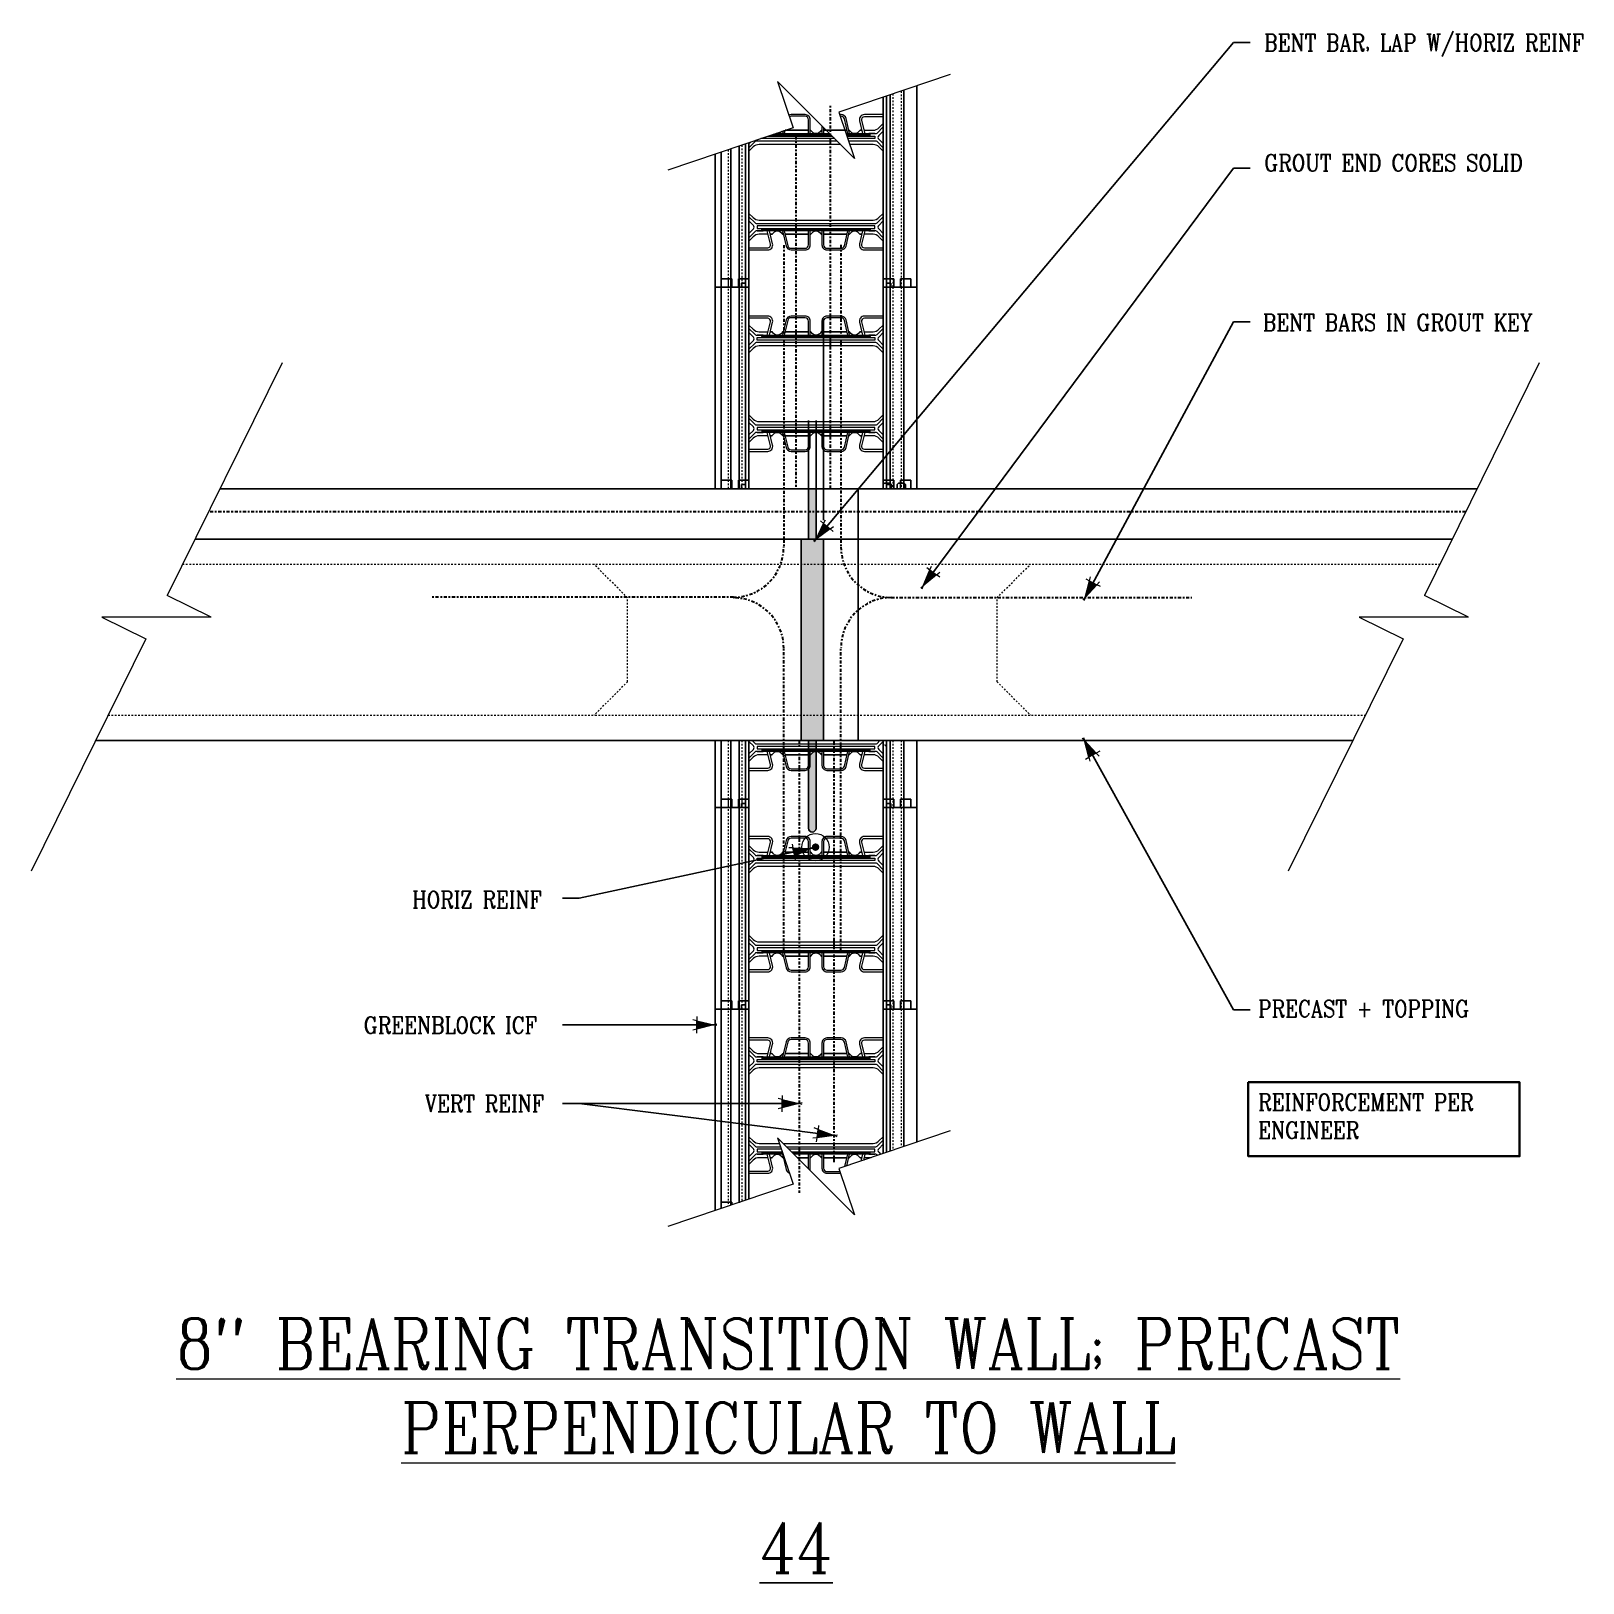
# Model space of a CAD drawing. Header units: inches. Extents: x -316.7 to -224.2, y 476.5 to 568.9.
import ezdxf

# ---------------------------------------------------------------- set-up
doc = ezdxf.new("R2010")
doc.units = ezdxf.units.IN
doc.header["$MEASUREMENT"] = 0
for name, pattern in [('CENTER', [2, 1.25, -0.25, 0.25, -0.25]), ('DASHED', [0.75, 0.5, -0.25]), ('DASHED2', [0.375, 0.25, -0.125]), ('HIDDEN', [0.375, 0.25, -0.125])]:
    doc.linetypes.add(name, pattern=pattern)
doc.layers.get('Defpoints').update_dxf_attribs({"color": 252})
for name, color, linetype, lineweight in [('A2 Hatch', 8, 'Continuous', 9), ('A4 medium', 7, 'Continuous', 35), ('DETAILS', 7, 'Continuous', 13), ('DIM', 3, 'Continuous', 13), ('REBAR', 2, 'CENTER', 30)]:
    doc.layers.add(name, color=color, linetype=linetype, lineweight=lineweight)
doc.styles.add('ARCTEXT', font='arctext.shx', dxfattribs={"width": 0.85})
doc.styles.add('RomanC', font='romanc.shx', dxfattribs={"width": 0.85, "height": 5})
doc.dimstyles.new('ARCTEXT1-4', dxfattribs={"dimtxt": 4, "dimasz": 2, "dimexe": 2, "dimexo": 2, "dimgap": 2, "dimtad": 1, "dimdec": 4, "dimzin": 3, "dimdsep": 46, "dimlunit": 4, "dimtxsty": 'ARCTEXT', "dimblk": 'ARCHTICK', "dimcen": 2, "dimaunit": 1, "dimadec": 0, "dimazin": 0, "dimtfac": 1, "dimtdec": 4, "dimtmove": 2, "dimatfit": 3, "dimldrblk": 'arrow', "dimfxl": 0, "dimtolj": 1, "dimtzin": 0, "dimarcsym": 0})

# ---------------------------------------------------------------- blocks, each defined once
blk = doc.blocks.new('_ArchTick')
at = {"color": 0, "linetype": 'ByBlock', "const_width": 0.15}
blk.add_lwpolyline([(-0.5, -0.5), (0.5, 0.5)], dxfattribs=at)
blk = doc.blocks.new('arrow')
at = {"layer": 'DIM'}
blk.add_hatch(color=253, dxfattribs=at).paths.add_polyline_path([(-2, 0.5), (-2, -0.5), (0, 0)])
at = {"layer": 'DIM', "lineweight": 9}
for points in [[(-2, 0.98), (-2, 0.5), (-2.47, 0.62)], [(0.37, 0.09), (0, 0)], [(0.37, -0.09), (0, 0)], [(-2, -0.98), (-2, -0.5), (-2.47, -0.62)]]:
    blk.add_lwpolyline(points, dxfattribs=at)
at = {"layer": 'DIM', "lineweight": 15}
blk.add_lwpolyline([(0, 0), (-2, -0.5), (-2, 0.5), (0, 0)], dxfattribs=at)

msp = doc.modelspace()

# ---------------------------------------------------------------- hatches: boundary and pattern name
at = {"layer": 'A2 Hatch', "ltscale": 0.15}
h = msp.add_hatch(color=256, dxfattribs=at)
edge = h.paths.add_edge_path()
edge.add_line((-270.359, 521.413), (-270.359, 526.644))
edge.add_line((-270.359, 526.644), (-270.808, 526.644))
edge.add_line((-270.808, 526.644), (-270.808, 538.644))
edge.add_line((-270.808, 538.644), (-270.359, 538.644))
edge.add_line((-270.359, 538.644), (-270.359, 541.644))
edge.add_line((-270.359, 541.644), (-269.911, 541.644))
edge.add_line((-269.911, 541.644), (-269.911, 538.644))
edge.add_line((-269.911, 538.644), (-269.462, 538.644))
edge.add_line((-269.462, 538.644), (-269.462, 526.644))
edge.add_line((-269.462, 526.644), (-269.911, 526.644))
edge.add_line((-269.911, 526.644), (-269.911, 521.413))
edge.add_arc((-270.135, 521.413), 0.224, 180, 360, ccw=False)
h.paths.add_polyline_path([(-270.359, 521.413), (-270.359, 526.644)], flags=17)
h.paths.add_polyline_path([(-270.359, 538.644), (-270.359, 541.644)], flags=17)
edge = h.paths.add_edge_path(flags=17)
edge.add_line((-269.911, 521.413), (-269.911, 526.644))
edge.add_line((-269.911, 538.644), (-269.911, 541.644))
h = msp.add_hatch(color=256, dxfattribs=at)
edge = h.paths.add_edge_path()
edge.add_arc((-269.942, 520.291), 0.224, 0, 360)

# ---------------------------------------------------------------- linework, layer by layer
at = {"color": 1}
for p, q in [((-265.911, 564.966), (-265.911, 553.644)), ((-265.711, 565.034), (-265.711, 553.644)), ((-265.496, 565.106), (-265.496, 553.644)), ((-264.676, 565.385), (-264.676, 553.644)), ((-263.911, 565.644), (-263.911, 553.644)), ((-274.486, 562.058), (-274.486, 553.644)), ((-274.111, 562.185), (-274.111, 553.644)), ((-273.911, 562.253), (-273.911, 553.644)), ((-275.911, 561.574), (-275.911, 553.644)), ((-275.561, 561.693), (-275.561, 553.644)), ((-274.986, 561.888), (-274.986, 553.644)), ((-275.561, 554.144), (-274.936, 554.144)), ((-275.561, 554.144), (-275.561, 541.644)), ((-274.986, 554.144), (-274.986, 541.644)), ((-274.936, 554.144), (-274.936, 553.644)), ((-274.536, 554.144), (-274.536, 553.644)), ((-274.536, 554.144), (-273.911, 554.144)), ((-274.486, 554.144), (-274.486, 541.644)), ((-274.361, 553.894), (-274.361, 553.644)), ((-274.361, 553.894), (-274.111, 553.894)), ((-274.111, 553.894), (-274.111, 541.644)), ((-273.911, 554.144), (-273.911, 541.644)), ((-265.911, 554.144), (-265.911, 541.644)), ((-265.911, 554.144), (-265.286, 554.144)), ((-265.711, 553.894), (-265.711, 541.644)), ((-265.711, 553.894), (-265.461, 553.894)), ((-265.461, 553.894), (-265.461, 553.644)), ((-265.286, 554.144), (-265.286, 553.644)), ((-264.886, 554.144), (-264.886, 553.644)), ((-264.886, 554.144), (-264.261, 554.144)), ((-264.261, 554.144), (-264.261, 553.644)), ((-275.911, 553.644), (-273.911, 553.644)), ((-275.911, 553.644), (-275.911, 541.644)), ((-275.911, 553.644), (-274.361, 553.644)), ((-274.486, 553.644), (-274.986, 553.644)), ((-274.111, 553.644), (-273.911, 553.644)), ((-265.911, 553.644), (-263.911, 553.644)), ((-265.911, 553.644), (-265.711, 553.644)), ((-265.496, 553.644), (-263.911, 553.644)), ((-265.496, 553.644), (-265.496, 541.644)), ((-264.676, 553.644), (-264.676, 541.644)), ((-263.911, 553.644), (-263.911, 541.644)), ((-275.561, 542.144), (-274.936, 542.144)), ((-275.561, 542.144), (-274.936, 542.144)), ((-275.561, 542.144), (-275.561, 541.644)), ((-275.561, 542.144), (-274.936, 542.144)), ((-274.986, 542.144), (-274.986, 541.644)), ((-274.936, 542.144), (-274.936, 541.644)), ((-274.936, 542.144), (-274.936, 541.644)), ((-274.936, 542.144), (-274.936, 541.644)), ((-274.536, 542.144), (-274.536, 541.644)), ((-274.536, 542.144), (-273.911, 542.144)), ((-274.536, 542.144), (-274.536, 541.644)), ((-274.536, 542.144), (-273.911, 542.144)), ((-274.536, 542.144), (-274.536, 541.644)), ((-274.536, 542.144), (-273.911, 542.144)), ((-274.486, 542.144), (-274.486, 541.644)), ((-274.361, 541.894), (-274.361, 541.644)), ((-274.361, 541.894), (-274.111, 541.894)), ((-274.361, 541.894), (-274.361, 541.644)), ((-274.361, 541.894), (-274.111, 541.894)), ((-274.361, 541.894), (-274.361, 541.644)), ((-274.361, 541.894), (-274.111, 541.894)), ((-274.111, 541.894), (-274.111, 541.644)), ((-273.911, 542.144), (-273.911, 541.644)), ((-273.911, 542.144), (-273.911, 541.644)), ((-273.911, 542.144), (-273.911, 541.644)), ((-265.914, 541.894), (-265.831, 541.977)), ((-265.914, 541.894), (-265.914, 541.644)), ((-265.911, 542.144), (-265.911, 541.644)), ((-265.911, 542.144), (-265.286, 542.144)), ((-265.497, 541.977), (-265.831, 541.977)), ((-265.711, 541.894), (-265.461, 541.894)), ((-265.414, 541.894), (-265.497, 541.977)), ((-265.461, 541.894), (-265.461, 541.644)), ((-265.414, 541.894), (-265.414, 541.644)), ((-265.286, 542.144), (-265.286, 541.644)), ((-265.081, 541.894), (-264.997, 541.977)), ((-265.081, 541.894), (-265.081, 541.644)), ((-264.664, 541.977), (-264.997, 541.977)), ((-264.886, 542.144), (-264.886, 541.644)), ((-264.886, 542.144), (-264.261, 542.144)), ((-264.581, 541.894), (-264.664, 541.977)), ((-264.581, 541.894), (-264.581, 541.644)), ((-264.261, 542.144), (-264.261, 541.644)), ((-275.911, 541.644), (-273.911, 541.644)), ((-275.911, 541.644), (-273.911, 541.644)), ((-275.911, 541.644), (-274.361, 541.644)), ((-275.911, 541.644), (-274.361, 541.644)), ((-275.911, 541.644), (-273.911, 541.644)), ((-275.911, 541.644), (-273.911, 541.644)), ((-275.911, 541.644), (-274.361, 541.644)), ((-273.615, 541.644), (-275.532, 541.644)), ((-275.24, 541.644), (-275.532, 541.644)), ((-274.486, 541.644), (-274.986, 541.644)), ((-274.486, 541.644), (-274.986, 541.644)), ((-274.486, 541.644), (-274.986, 541.644)), ((-274.407, 541.644), (-274.74, 541.644)), ((-274.111, 541.644), (-273.911, 541.644)), ((-274.111, 541.644), (-273.911, 541.644)), ((-274.111, 541.644), (-273.911, 541.644)), ((-273.615, 541.644), (-273.907, 541.644)), ((-266.206, 541.644), (-264.289, 541.644)), ((-265.914, 541.644), (-266.206, 541.644)), ((-265.911, 541.644), (-265.711, 541.644)), ((-265.911, 541.644), (-263.911, 541.644)), ((-265.911, 541.644), (-265.711, 541.644)), ((-265.081, 541.644), (-265.414, 541.644)), ((-264.584, 541.644), (-264.876, 541.644)), ((-264.289, 541.644), (-264.581, 541.644)), ((-275.911, 526.644), (-275.911, 522.644)), ((-275.561, 526.644), (-275.561, 522.644)), ((-274.986, 526.644), (-274.986, 522.644)), ((-274.486, 526.644), (-274.486, 522.644)), ((-274.111, 526.644), (-274.111, 522.644)), ((-273.911, 526.644), (-273.911, 522.644)), ((-265.911, 526.644), (-265.911, 522.644)), ((-265.711, 526.644), (-265.711, 522.644)), ((-265.496, 526.644), (-265.496, 522.644)), ((-264.676, 526.644), (-264.676, 522.644)), ((-263.911, 526.644), (-263.911, 522.644)), ((-275.911, 522.644), (-273.911, 522.644)), ((-275.911, 522.644), (-275.911, 510.644)), ((-275.911, 522.644), (-274.361, 522.644)), ((-275.911, 522.644), (-273.911, 522.644)), ((-275.911, 522.644), (-274.361, 522.644)), ((-275.561, 523.144), (-274.936, 523.144)), ((-275.561, 523.144), (-275.561, 510.644)), ((-275.561, 523.144), (-274.936, 523.144)), ((-274.986, 523.144), (-274.986, 510.644)), ((-274.486, 522.644), (-274.986, 522.644)), ((-274.486, 522.644), (-274.986, 522.644)), ((-274.936, 523.144), (-274.936, 522.644)), ((-274.936, 523.144), (-274.936, 522.644)), ((-274.536, 523.144), (-274.536, 522.644)), ((-274.536, 523.144), (-273.911, 523.144)), ((-274.536, 523.144), (-274.536, 522.644)), ((-274.536, 523.144), (-273.911, 523.144)), ((-274.486, 523.144), (-274.486, 510.644)), ((-274.361, 522.894), (-274.361, 522.644)), ((-274.361, 522.894), (-274.111, 522.894)), ((-274.361, 522.894), (-274.361, 522.644)), ((-274.361, 522.894), (-274.111, 522.894)), ((-274.111, 522.894), (-274.111, 510.644)), ((-274.111, 522.644), (-273.911, 522.644)), ((-274.111, 522.644), (-273.911, 522.644)), ((-273.911, 523.144), (-273.911, 510.644)), ((-265.911, 523.144), (-265.911, 510.644)), ((-265.911, 523.144), (-265.286, 523.144)), ((-265.911, 523.144), (-265.286, 523.144)), ((-265.911, 522.644), (-263.911, 522.644)), ((-265.911, 522.644), (-265.711, 522.644)), ((-265.911, 522.644), (-263.911, 522.644)), ((-265.911, 522.644), (-265.711, 522.644)), ((-265.711, 522.894), (-265.711, 510.644)), ((-265.711, 522.894), (-265.461, 522.894)), ((-265.711, 522.894), (-265.461, 522.894)), ((-265.496, 522.644), (-263.911, 522.644)), ((-265.496, 522.644), (-265.496, 510.644)), ((-265.496, 522.644), (-263.911, 522.644)), ((-265.461, 522.894), (-265.461, 522.644)), ((-265.461, 522.894), (-265.461, 522.644)), ((-265.286, 523.144), (-265.286, 522.644)), ((-265.286, 523.144), (-265.286, 522.644)), ((-264.886, 523.144), (-264.886, 522.644)), ((-264.886, 523.144), (-264.261, 523.144)), ((-264.886, 523.144), (-264.886, 522.644)), ((-264.886, 523.144), (-264.261, 523.144)), ((-264.676, 522.644), (-264.676, 510.644)), ((-264.261, 523.144), (-264.261, 522.644)), ((-264.261, 523.144), (-264.261, 522.644)), ((-263.911, 522.644), (-263.911, 510.644)), ((-275.911, 510.644), (-273.911, 510.644)), ((-275.911, 510.644), (-275.911, 498.644)), ((-275.911, 510.644), (-274.361, 510.644)), ((-275.561, 511.144), (-274.936, 511.144)), ((-275.561, 511.144), (-275.561, 498.763)), ((-274.986, 511.144), (-274.986, 498.958)), ((-274.486, 510.644), (-274.986, 510.644)), ((-274.936, 511.144), (-274.936, 510.644)), ((-274.536, 511.144), (-274.536, 510.644)), ((-274.536, 511.144), (-273.911, 511.144)), ((-274.486, 511.144), (-274.486, 499.127)), ((-274.361, 510.894), (-274.361, 510.644)), ((-274.361, 510.894), (-274.111, 510.894)), ((-274.111, 510.894), (-274.111, 499.254)), ((-274.111, 510.644), (-273.911, 510.644)), ((-273.911, 511.144), (-273.911, 499.322)), ((-265.911, 511.144), (-265.911, 502.035)), ((-265.911, 511.144), (-265.286, 511.144)), ((-265.911, 510.644), (-263.911, 510.644)), ((-265.911, 510.644), (-265.711, 510.644)), ((-265.711, 510.894), (-265.711, 502.103)), ((-265.711, 510.894), (-265.461, 510.894)), ((-265.496, 510.644), (-263.911, 510.644)), ((-265.496, 510.644), (-265.496, 502.176)), ((-265.461, 510.894), (-265.461, 510.644)), ((-265.286, 511.144), (-265.286, 510.644)), ((-264.886, 511.144), (-264.886, 510.644)), ((-264.886, 511.144), (-264.261, 511.144)), ((-264.676, 510.644), (-264.676, 502.454)), ((-264.261, 511.144), (-264.261, 510.644)), ((-263.911, 510.644), (-263.911, 502.714)), ((-275.561, 499.144), (-274.936, 499.144)), ((-274.936, 499.144), (-274.936, 498.975)), ((-274.536, 499.144), (-274.536, 499.11)), ((-274.536, 499.144), (-274.436, 499.144))]:
    msp.add_line(p, q, dxfattribs=at)
at = {"color": 1, "linetype": 'HIDDEN', "ltscale": 0.02}
for p, q in [((-275.561, 554.144), (-274.936, 554.144)), ((-274.936, 554.144), (-274.936, 553.644)), ((-274.536, 554.144), (-274.536, 553.644)), ((-274.536, 554.144), (-273.911, 554.144)), ((-265.911, 554.144), (-265.286, 554.144)), ((-265.286, 554.144), (-265.286, 553.644)), ((-264.886, 554.144), (-264.886, 553.644)), ((-264.886, 554.144), (-264.261, 554.144)), ((-264.261, 554.144), (-264.261, 553.644)), ((-275.561, 542.144), (-274.936, 542.144)), ((-275.561, 542.144), (-275.561, 541.644)), ((-275.561, 542.144), (-274.936, 542.144)), ((-275.561, 542.144), (-274.936, 542.144)), ((-275.561, 542.144), (-275.561, 541.644)), ((-275.561, 542.144), (-274.936, 542.144)), ((-274.936, 542.144), (-274.936, 541.644)), ((-274.936, 542.144), (-274.936, 541.644)), ((-274.936, 542.144), (-274.936, 541.644)), ((-274.936, 542.144), (-274.936, 541.644)), ((-274.536, 542.144), (-274.536, 541.644)), ((-274.536, 542.144), (-273.911, 542.144)), ((-274.536, 542.144), (-274.536, 541.644)), ((-274.536, 542.144), (-273.911, 542.144)), ((-274.536, 542.144), (-274.536, 541.644)), ((-274.536, 542.144), (-273.911, 542.144)), ((-274.536, 542.144), (-274.536, 541.644)), ((-274.536, 542.144), (-273.911, 542.144)), ((-265.911, 542.144), (-265.286, 542.144)), ((-265.286, 542.144), (-265.286, 541.644)), ((-264.886, 542.144), (-264.886, 541.644)), ((-264.886, 542.144), (-264.261, 542.144)), ((-264.261, 542.144), (-264.261, 541.644)), ((-275.561, 523.144), (-274.936, 523.144)), ((-275.561, 523.144), (-274.936, 523.144)), ((-274.936, 523.144), (-274.936, 522.644)), ((-274.936, 523.144), (-274.936, 522.644)), ((-274.536, 523.144), (-274.536, 522.644)), ((-274.536, 523.144), (-273.911, 523.144)), ((-274.536, 523.144), (-274.536, 522.644)), ((-274.536, 523.144), (-273.911, 523.144)), ((-265.911, 523.144), (-265.286, 523.144)), ((-265.911, 523.144), (-265.286, 523.144)), ((-265.286, 523.144), (-265.286, 522.644)), ((-265.286, 523.144), (-265.286, 522.644)), ((-264.886, 523.144), (-264.886, 522.644)), ((-264.886, 523.144), (-264.261, 523.144)), ((-264.886, 523.144), (-264.886, 522.644)), ((-264.886, 523.144), (-264.261, 523.144)), ((-264.261, 523.144), (-264.261, 522.644)), ((-264.261, 523.144), (-264.261, 522.644)), ((-275.561, 511.144), (-274.936, 511.144)), ((-274.936, 511.144), (-274.936, 510.644)), ((-274.536, 511.144), (-274.536, 510.644)), ((-274.536, 511.144), (-273.911, 511.144)), ((-265.911, 511.144), (-265.286, 511.144)), ((-265.286, 511.144), (-265.286, 510.644)), ((-264.886, 511.144), (-264.886, 510.644)), ((-264.886, 511.144), (-264.261, 511.144)), ((-264.261, 511.144), (-264.261, 510.644)), ((-275.561, 499.144), (-274.936, 499.144)), ((-274.936, 499.144), (-274.936, 498.975)), ((-274.536, 499.144), (-274.536, 499.11)), ((-274.536, 499.144), (-274.436, 499.144))]:
    msp.add_line(p, q, dxfattribs=at)
at = {"ltscale": 0.15}
for p, q in [((-274.936, 553.644), (-274.536, 553.644)), ((-269.462, 539.759), (-269.462, 551.759)), ((-270.359, 538.644), (-270.359, 545.699)), ((-270.359, 538.644), (-270.359, 545.699)), ((-270.359, 538.644), (-270.359, 545.699)), ((-269.911, 538.644), (-269.911, 545.699)), ((-269.911, 538.644), (-269.911, 545.699)), ((-305.414, 541.644), (-230.541, 541.644)), ((-275.73, 541.644), (-264.487, 541.644)), ((-274.936, 541.644), (-274.536, 541.644)), ((-274.936, 541.644), (-274.536, 541.644)), ((-274.936, 541.644), (-274.536, 541.644)), ((-273.911, 541.644), (-265.911, 541.644)), ((-267.403, 541.644), (-267.403, 526.644)), ((-306.895, 538.644), (-232.021, 538.644)), ((-270.808, 526.644), (-270.808, 538.644)), ((-270.808, 538.644), (-270.359, 538.644)), ((-270.808, 538.644), (-270.359, 538.644)), ((-269.462, 538.644), (-269.911, 538.644)), ((-269.911, 538.644), (-269.462, 538.644)), ((-269.462, 526.644), (-269.462, 538.644)), ((-270.808, 535.144), (-270.808, 534.706)), ((-312.817, 526.644), (-270.359, 526.644)), ((-273.911, 526.644), (-265.911, 526.644)), ((-270.808, 526.644), (-270.359, 526.644)), ((-270.359, 521.413), (-270.359, 526.644)), ((-270.359, 521.413), (-270.359, 526.644)), ((-270.359, 521.413), (-270.359, 526.644)), ((-269.911, 521.413), (-269.911, 526.644)), ((-269.911, 521.413), (-269.911, 526.644)), ((-269.911, 526.644), (-269.462, 526.644)), ((-269.911, 526.644), (-237.943, 526.644)), ((-269.911, 526.644), (-269.462, 526.644)), ((-274.936, 522.644), (-274.536, 522.644)), ((-274.936, 522.644), (-274.536, 522.644)), ((-273.901, 512.178), (-273.901, 512.178)), ((-274.936, 510.644), (-274.536, 510.644))]:
    msp.add_line(p, q, dxfattribs=at)
at = {"color": 253, "linetype": 'HIDDEN'}
for p, q in [((-265.914, 541.894), (-265.831, 541.977)), ((-265.914, 541.894), (-265.914, 541.644)), ((-265.497, 541.977), (-265.831, 541.977)), ((-265.414, 541.894), (-265.497, 541.977)), ((-265.414, 541.894), (-265.414, 541.644)), ((-265.081, 541.894), (-264.997, 541.977)), ((-265.081, 541.894), (-265.081, 541.644)), ((-264.664, 541.977), (-264.997, 541.977)), ((-264.581, 541.894), (-264.664, 541.977)), ((-264.581, 541.894), (-264.581, 541.644)), ((-275.24, 541.644), (-275.532, 541.644)), ((-274.407, 541.644), (-274.74, 541.644)), ((-273.615, 541.644), (-273.907, 541.644)), ((-265.914, 541.644), (-266.206, 541.644)), ((-265.081, 541.644), (-265.414, 541.644)), ((-264.584, 541.644), (-264.876, 541.644)), ((-264.289, 541.644), (-264.581, 541.644))]:
    msp.add_line(p, q, dxfattribs=at)
at = {"ltscale": 0.15}
msp.add_arc((-270.135, 521.413), 0.224, 180, 360, dxfattribs=at)
at = {"layer": 'A2 Hatch', "linetype": 'DASHED2', "ltscale": 0.15}
for p, q in [((-265.336, 565.161), (-265.336, 553.644)), ((-264.836, 565.33), (-264.836, 553.644)), ((-274.326, 562.112), (-274.326, 553.644)), ((-275.146, 561.834), (-275.146, 553.644)), ((-275.146, 554.144), (-275.146, 541.644)), ((-274.326, 554.144), (-274.326, 541.644)), ((-265.336, 553.644), (-265.336, 541.644)), ((-264.836, 553.644), (-264.836, 541.644)), ((-275.146, 542.144), (-275.146, 541.644)), ((-274.326, 542.144), (-274.326, 541.644)), ((-275.146, 526.644), (-275.146, 522.644)), ((-274.326, 526.644), (-274.326, 522.644)), ((-265.336, 526.644), (-265.336, 522.644)), ((-264.836, 526.644), (-264.836, 522.644)), ((-275.146, 523.144), (-275.146, 510.644)), ((-274.326, 523.144), (-274.326, 510.644)), ((-265.336, 522.644), (-265.336, 510.644)), ((-264.836, 522.644), (-264.836, 510.644)), ((-275.146, 511.144), (-275.146, 498.903)), ((-274.326, 511.144), (-274.326, 499.182)), ((-265.336, 510.644), (-265.336, 502.23)), ((-264.836, 510.644), (-264.836, 502.4))]:
    msp.add_line(p, q, dxfattribs=at)
at = {"layer": 'A2 Hatch', "linetype": 'DASHED', "ltscale": 0.2}
for p, q in [((-307.635, 537.144), (-232.761, 537.144)), ((-281.135, 535.144), (-283.135, 537.144)), ((-259.135, 535.144), (-257.135, 537.144)), ((-281.135, 530.144), (-281.135, 535.144)), ((-259.135, 530.144), (-259.135, 535.144)), ((-281.135, 530.144), (-283.135, 528.144)), ((-259.135, 530.144), (-257.135, 528.144)), ((-312.076, 528.144), (-237.203, 528.144))]:
    msp.add_line(p, q, dxfattribs=at)
at = {"layer": 'A2 Hatch', "ltscale": 0.15}
msp.add_circle((-269.942, 520.291), 0.816, dxfattribs=at)
at = {"layer": 'A4 medium', "ltscale": 0.15}
msp.add_lwpolyline([(-244.175, 506.286), (-228.013, 506.286), (-228.013, 501.875), (-244.175, 501.875)], close=True, dxfattribs=at)
at = {"layer": 'DETAILS', "color": 6, "lineweight": 20}
for p, q in [((-265.498, 526.644), (-274.771, 526.644)), ((-270.359, 501.794), (-271.026, 501.794)), ((-271.026, 501.794), (-270.359, 501.794))]:
    msp.add_line(p, q, dxfattribs=at)
for points in [[(-270.259, 562.794), (-270.259, 563.624, 0.414214), (-270.559, 563.924), (-271.401, 563.924, 0.108366), (-271.527, 563.896, 0.108366)], [(-267.911, 562.794), (-268.128, 563.694, 0.346495), (-268.42, 563.924), (-268.499, 563.924)], [(-265.911, 563.924), (-267.031, 563.924, 0.485338), (-267.323, 563.554), (-267.14, 562.794)], [(-272.314, 562.794), (-269.911, 562.794, -0.279322), (-270.196, 562.967, 0.279322), (-270.241, 562.994)], [(-270.359, 562.794), (-270.359, 563.624, 0.414214), (-270.559, 563.824), (-271.401, 563.824, 0.121733), (-271.494, 563.801, 0.121733)], [(-269.581, 562.994, 0.279322), (-269.625, 562.967, -0.279322), (-269.911, 562.794), (-269.095, 562.794)], [(-268.014, 562.794), (-268.226, 563.671, 0.346495), (-268.42, 563.824), (-268.465, 563.824)], [(-268.115, 562.794), (-266.351, 562.794, 0.198912), (-266.281, 562.823), (-265.911, 563.193)], [(-267.281, 562.994), (-267.188, 562.994), (-267.281, 562.994, 0.279322), (-267.325, 562.967, -0.605918), (-267.897, 562.967, 0.279322), (-267.941, 562.994)], [(-265.911, 563.794), (-267.031, 563.794, 0.485338), (-267.197, 563.584), (-267.006, 562.794), (-266.41, 562.794), (-266.66, 562.794), (-266.76, 562.794)], [(-267.054, 562.994), (-266.517, 562.994, 0.198912), (-266.164, 563.14), (-265.911, 563.393)], [(-268.645, 562.344), (-269.911, 562.344), (-273.47, 562.344, 0.198912), (-273.541, 562.315), (-273.911, 561.945)], [(-268.445, 562.144), (-269.911, 562.144), (-273.304, 562.144, 0.198912), (-273.658, 561.998), (-273.911, 561.745)], [(-271.959, 562.915, -0.291642), (-272.287, 562.803)], [(-268.082, 562.694), (-266.76, 562.694), (-266.662, 562.716, 0.780776), (-266.662, 562.722), (-266.76, 562.744), (-268.098, 562.744)], [(-265.911, 561.945), (-266.281, 562.315, 0.198912), (-266.351, 562.344), (-267.963, 562.344)], [(-265.911, 561.745), (-266.164, 561.998, 0.198912), (-266.517, 562.144), (-267.895, 562.144)], [(-265.911, 562.943), (-266.179, 562.675, 0.414214), (-266.179, 562.463), (-265.911, 562.195)], [(-273.911, 558.043), (-273.658, 557.79, 0.198912), (-273.304, 557.644), (-269.911, 557.644), (-266.517, 557.644, 0.198912), (-266.164, 557.79), (-265.911, 558.043)], [(-273.911, 557.843), (-273.541, 557.473, 0.198912), (-273.47, 557.444), (-269.911, 557.444), (-266.351, 557.444, 0.198912), (-266.281, 557.473), (-265.911, 557.843)], [(-273.911, 556.845), (-273.642, 557.113, 0.414214), (-273.642, 557.325), (-273.911, 557.593)], [(-265.911, 557.593), (-266.179, 557.325, 0.414214), (-266.179, 557.113), (-265.911, 556.845)], [(-270.241, 556.794, 0.279322), (-270.196, 556.821, -0.279322), (-269.911, 556.994), (-273.47, 556.994, 0.198912), (-273.541, 556.965), (-273.911, 556.595)], [(-273.911, 555.994), (-272.79, 555.994, 0.485338), (-272.625, 556.204), (-272.815, 556.994), (-273.411, 556.994), (-273.161, 556.994), (-273.061, 556.994)], [(-273.911, 555.864), (-272.79, 555.864, 0.485338), (-272.498, 556.234), (-272.681, 556.994)], [(-272.767, 556.794), (-273.304, 556.794, 0.198912), (-273.658, 556.648), (-273.911, 556.395)], [(-272.54, 556.794), (-272.633, 556.794), (-272.54, 556.794, 0.279322), (-272.496, 556.821, -0.605918), (-271.924, 556.821, 0.279322), (-271.88, 556.794)], [(-271.91, 556.994), (-271.693, 556.094, 0.346495), (-271.401, 555.864), (-270.559, 555.864, 0.414214), (-270.259, 556.164), (-270.259, 556.994)], [(-271.807, 556.994), (-271.596, 556.117, 0.346495), (-271.401, 555.964), (-270.559, 555.964, 0.414214), (-270.359, 556.164), (-270.359, 556.994)], [(-265.911, 556.595), (-266.281, 556.965, 0.198912), (-266.351, 556.994), (-269.911, 556.994, -0.279322), (-269.625, 556.821, 0.279322), (-269.581, 556.794)], [(-269.562, 556.994), (-269.562, 556.164, 0.414214), (-269.262, 555.864), (-268.42, 555.864, 0.346495), (-268.128, 556.094), (-267.911, 556.994)], [(-269.462, 556.994), (-269.462, 556.164, 0.414214), (-269.262, 555.964), (-268.42, 555.964, 0.346495), (-268.226, 556.117), (-268.014, 556.994)], [(-267.941, 556.794, 0.279322), (-267.897, 556.821, -0.605918), (-267.325, 556.821, 0.279322), (-267.281, 556.794), (-267.188, 556.794), (-267.281, 556.794)], [(-267.14, 556.994), (-267.323, 556.234, 0.485338), (-267.031, 555.864), (-265.911, 555.864)], [(-266.76, 556.994), (-266.66, 556.994), (-266.41, 556.994), (-267.006, 556.994), (-267.197, 556.204, 0.485338), (-267.031, 555.994), (-265.911, 555.994)], [(-265.911, 556.395), (-266.164, 556.648, 0.198912), (-266.517, 556.794), (-267.054, 556.794)], [(-272.681, 550.794), (-272.498, 551.554, 0.485338), (-272.79, 551.924), (-273.911, 551.924)], [(-270.259, 550.794), (-270.259, 551.624, 0.414214), (-270.559, 551.924), (-271.401, 551.924, 0.346495), (-271.693, 551.694), (-271.91, 550.794)], [(-267.911, 550.794), (-268.128, 551.694, 0.346495), (-268.42, 551.924), (-269.262, 551.924, 0.414214), (-269.562, 551.624), (-269.562, 550.794)], [(-265.911, 551.924), (-267.031, 551.924, 0.485338), (-267.323, 551.554), (-267.14, 550.794)], [(-273.061, 550.794), (-273.161, 550.794), (-273.411, 550.794), (-272.815, 550.794), (-272.625, 551.584, 0.485338), (-272.79, 551.794), (-273.911, 551.794)], [(-273.911, 551.393), (-273.658, 551.14, 0.198912), (-273.304, 550.994), (-272.767, 550.994)], [(-273.911, 551.193), (-273.541, 550.823, 0.198912), (-273.47, 550.794), (-269.911, 550.794, -0.279322), (-270.196, 550.967, 0.279322), (-270.241, 550.994)], [(-271.88, 550.994, 0.279322), (-271.924, 550.967, -0.605918), (-272.496, 550.967, 0.279322), (-272.54, 550.994), (-272.633, 550.994), (-272.54, 550.994)], [(-270.359, 550.794), (-270.359, 551.624, 0.414214), (-270.559, 551.824), (-271.401, 551.824, 0.346495), (-271.596, 551.671), (-271.807, 550.794)], [(-269.581, 550.994, 0.279322), (-269.625, 550.967, -0.279322), (-269.911, 550.794), (-266.351, 550.794, 0.198912), (-266.281, 550.823), (-265.911, 551.193)], [(-268.014, 550.794), (-268.226, 551.671, 0.346495), (-268.42, 551.824), (-269.262, 551.824, 0.414214), (-269.462, 551.624), (-269.462, 550.794)], [(-267.281, 550.994), (-267.188, 550.994), (-267.281, 550.994, 0.279322), (-267.325, 550.967, -0.605918), (-267.897, 550.967, 0.279322), (-267.941, 550.994)], [(-265.911, 551.794), (-267.031, 551.794, 0.485338), (-267.197, 551.584), (-267.006, 550.794), (-266.41, 550.794), (-266.66, 550.794), (-266.76, 550.794)], [(-267.054, 550.994), (-266.517, 550.994, 0.198912), (-266.164, 551.14), (-265.911, 551.393)], [(-273.911, 550.195), (-273.642, 550.463, 0.414214), (-273.642, 550.675), (-273.911, 550.943)], [(-265.911, 549.945), (-266.281, 550.315, 0.198912), (-266.351, 550.344), (-269.911, 550.344), (-273.47, 550.344, 0.198912), (-273.541, 550.315), (-273.911, 549.945)], [(-265.911, 549.745), (-266.164, 549.998, 0.198912), (-266.517, 550.144), (-269.911, 550.144), (-273.304, 550.144, 0.198912), (-273.658, 549.998), (-273.911, 549.745)], [(-265.911, 550.943), (-266.179, 550.675, 0.414214), (-266.179, 550.463), (-265.911, 550.195)], [(-273.911, 546.043), (-273.658, 545.79, 0.198912), (-273.304, 545.644), (-269.911, 545.644), (-266.517, 545.644, 0.198912), (-266.164, 545.79), (-265.911, 546.043)], [(-273.911, 545.843), (-273.541, 545.473, 0.198912), (-273.47, 545.444), (-269.911, 545.444), (-266.351, 545.444, 0.198912), (-266.281, 545.473), (-265.911, 545.843)], [(-273.911, 544.845), (-273.642, 545.113, 0.414214), (-273.642, 545.325), (-273.911, 545.593)], [(-265.911, 545.593), (-266.179, 545.325, 0.414214), (-266.179, 545.113), (-265.911, 544.845)], [(-270.241, 544.794, 0.279322), (-270.196, 544.821, -0.279322), (-269.911, 544.994), (-273.47, 544.994, 0.198912), (-273.541, 544.965), (-273.911, 544.595)], [(-273.911, 543.994), (-272.79, 543.994, 0.485338), (-272.625, 544.204), (-272.815, 544.994), (-273.411, 544.994), (-273.161, 544.994), (-273.061, 544.994)], [(-273.911, 543.864), (-272.79, 543.864, 0.485338), (-272.498, 544.234), (-272.681, 544.994)], [(-272.767, 544.794), (-273.304, 544.794, 0.198912), (-273.658, 544.648), (-273.911, 544.395)], [(-272.54, 544.794), (-272.633, 544.794), (-272.54, 544.794, 0.279322), (-272.496, 544.821, -0.605918), (-271.924, 544.821, 0.279322), (-271.88, 544.794)], [(-271.91, 544.994), (-271.693, 544.094, 0.346495), (-271.401, 543.864), (-270.559, 543.864, 0.414214), (-270.259, 544.164), (-270.259, 544.994)], [(-271.807, 544.994), (-271.596, 544.117, 0.346495), (-271.401, 543.964), (-270.559, 543.964, 0.414214), (-270.359, 544.164), (-270.359, 544.994)], [(-265.911, 544.595), (-266.281, 544.965, 0.198912), (-266.351, 544.994), (-269.911, 544.994, -0.279322), (-269.625, 544.821, 0.279322), (-269.581, 544.794)], [(-269.562, 544.994), (-269.562, 544.164, 0.414214), (-269.262, 543.864), (-268.42, 543.864, 0.346495), (-268.128, 544.094), (-267.911, 544.994)], [(-269.462, 544.994), (-269.462, 544.164, 0.414214), (-269.262, 543.964), (-268.42, 543.964, 0.346495), (-268.226, 544.117), (-268.014, 544.994)], [(-267.941, 544.794, 0.279322), (-267.897, 544.821, -0.605918), (-267.325, 544.821, 0.279322), (-267.281, 544.794), (-267.188, 544.794), (-267.281, 544.794)], [(-267.14, 544.994), (-267.323, 544.234, 0.485338), (-267.031, 543.864), (-265.911, 543.864)], [(-266.76, 544.994), (-266.66, 544.994), (-266.41, 544.994), (-267.006, 544.994), (-267.197, 544.204, 0.485338), (-267.031, 543.994), (-265.911, 543.994)], [(-265.911, 544.395), (-266.164, 544.648, 0.198912), (-266.517, 544.794), (-267.054, 544.794)], [(-273.911, 525.845), (-273.642, 526.113, 0.414214), (-273.642, 526.325), (-273.911, 526.593)], [(-273.711, 526.644), (-273.541, 526.473, 0.198912), (-273.47, 526.444), (-269.911, 526.444), (-266.351, 526.444, 0.198912), (-266.281, 526.473), (-266.11, 526.644)], [(-265.911, 526.593), (-266.179, 526.325, 0.414214), (-266.179, 526.113), (-265.911, 525.845)], [(-270.241, 525.794, 0.279322), (-270.196, 525.821, -0.279322), (-269.911, 525.994), (-273.47, 525.994, 0.198912), (-273.541, 525.965), (-273.911, 525.595)], [(-273.911, 524.994), (-272.79, 524.994, 0.485338), (-272.625, 525.204), (-272.815, 525.994), (-273.411, 525.994), (-273.161, 525.994), (-273.061, 525.994)], [(-273.911, 524.864), (-272.79, 524.864, 0.485338), (-272.498, 525.234), (-272.681, 525.994)], [(-272.767, 525.794), (-273.304, 525.794, 0.198912), (-273.658, 525.648), (-273.911, 525.395)], [(-272.54, 525.794), (-272.633, 525.794), (-272.54, 525.794, 0.279322), (-272.496, 525.821, -0.605918), (-271.924, 525.821, 0.279322), (-271.88, 525.794)], [(-271.91, 525.994), (-271.693, 525.094, 0.346495), (-271.401, 524.864), (-270.559, 524.864, 0.414214), (-270.259, 525.164), (-270.259, 525.994)], [(-271.807, 525.994), (-271.596, 525.117, 0.346495), (-271.401, 524.964), (-270.559, 524.964, 0.414214), (-270.359, 525.164), (-270.359, 525.994)], [(-265.911, 525.595), (-266.281, 525.965, 0.198912), (-266.351, 525.994), (-269.911, 525.994, -0.279322), (-269.625, 525.821, 0.279322), (-269.581, 525.794)], [(-269.562, 525.994), (-269.562, 525.164, 0.414214), (-269.262, 524.864), (-268.42, 524.864, 0.346495), (-268.128, 525.094), (-267.911, 525.994)], [(-269.462, 525.994), (-269.462, 525.164, 0.414214), (-269.262, 524.964), (-268.42, 524.964, 0.346495), (-268.226, 525.117), (-268.014, 525.994)], [(-267.941, 525.794, 0.279322), (-267.897, 525.821, -0.605918), (-267.325, 525.821, 0.279322), (-267.281, 525.794), (-267.188, 525.794), (-267.281, 525.794)], [(-267.14, 525.994), (-267.323, 525.234, 0.485338), (-267.031, 524.864), (-265.911, 524.864)], [(-266.76, 525.994), (-266.66, 525.994), (-266.41, 525.994), (-267.006, 525.994), (-267.197, 525.204, 0.485338), (-267.031, 524.994), (-265.911, 524.994)], [(-265.911, 525.395), (-266.164, 525.648, 0.198912), (-266.517, 525.794), (-267.054, 525.794)], [(-272.681, 519.794), (-272.498, 520.554, 0.485338), (-272.79, 520.924), (-273.911, 520.924)], [(-273.061, 519.794), (-273.161, 519.794), (-273.411, 519.794), (-272.815, 519.794), (-272.625, 520.584, 0.485338), (-272.79, 520.794), (-273.911, 520.794)], [(-270.259, 519.794), (-270.259, 520.624, 0.414214), (-270.559, 520.924), (-271.401, 520.924, 0.346495), (-271.693, 520.694), (-271.91, 519.794)], [(-270.359, 519.794), (-270.359, 520.624, 0.414214), (-270.559, 520.824), (-271.401, 520.824, 0.346495), (-271.596, 520.671), (-271.807, 519.794)], [(-267.911, 519.794), (-268.128, 520.694, 0.346495), (-268.42, 520.924), (-269.262, 520.924, 0.414214), (-269.562, 520.624), (-269.562, 519.794)], [(-268.014, 519.794), (-268.226, 520.671, 0.346495), (-268.42, 520.824), (-269.262, 520.824, 0.414214), (-269.462, 520.624), (-269.462, 519.794)], [(-265.911, 520.924), (-267.031, 520.924, 0.485338), (-267.323, 520.554), (-267.14, 519.794)], [(-265.911, 520.794), (-267.031, 520.794, 0.485338), (-267.197, 520.584), (-267.006, 519.794), (-266.41, 519.794), (-266.66, 519.794), (-266.76, 519.794)], [(-273.911, 520.393), (-273.658, 520.14, 0.198912), (-273.304, 519.994), (-272.767, 519.994)], [(-273.911, 520.193), (-273.541, 519.823, 0.198912), (-273.47, 519.794), (-269.911, 519.794, -0.279322), (-270.196, 519.967, 0.279322), (-270.241, 519.994)], [(-273.911, 519.195), (-273.642, 519.463, 0.414214), (-273.642, 519.675), (-273.911, 519.943)], [(-271.88, 519.994, 0.279322), (-271.924, 519.967, -0.605918), (-272.496, 519.967, 0.279322), (-272.54, 519.994), (-272.633, 519.994), (-272.54, 519.994)], [(-269.581, 519.994, 0.279322), (-269.625, 519.967, -0.279322), (-269.911, 519.794), (-266.351, 519.794, 0.198912), (-266.281, 519.823), (-265.911, 520.193)], [(-267.281, 519.994), (-267.188, 519.994), (-267.281, 519.994, 0.279322), (-267.325, 519.967, -0.605918), (-267.897, 519.967, 0.279322), (-267.941, 519.994)], [(-267.054, 519.994), (-266.517, 519.994, 0.198912), (-266.164, 520.14), (-265.911, 520.393)], [(-265.911, 519.943), (-266.179, 519.675, 0.414214), (-266.179, 519.463), (-265.911, 519.195)], [(-265.911, 518.945), (-266.281, 519.315, 0.198912), (-266.351, 519.344), (-269.911, 519.344), (-273.47, 519.344, 0.198912), (-273.541, 519.315), (-273.911, 518.945)], [(-265.911, 518.745), (-266.164, 518.998, 0.198912), (-266.517, 519.144), (-269.911, 519.144), (-273.304, 519.144, 0.198912), (-273.658, 518.998), (-273.911, 518.745)], [(-273.911, 515.043), (-273.658, 514.79, 0.198912), (-273.304, 514.644), (-269.911, 514.644), (-266.517, 514.644, 0.198912), (-266.164, 514.79), (-265.911, 515.043)], [(-273.911, 514.843), (-273.541, 514.473, 0.198912), (-273.47, 514.444), (-269.911, 514.444), (-266.351, 514.444, 0.198912), (-266.281, 514.473), (-265.911, 514.843)], [(-273.911, 513.845), (-273.642, 514.113, 0.414214), (-273.642, 514.325), (-273.911, 514.593)], [(-270.241, 513.794, 0.279322), (-270.196, 513.821, -0.279322), (-269.911, 513.994), (-273.47, 513.994, 0.198912), (-273.541, 513.965), (-273.911, 513.595)], [(-273.911, 512.994), (-272.79, 512.994, 0.485338), (-272.625, 513.204), (-272.815, 513.994), (-273.411, 513.994), (-273.161, 513.994), (-273.061, 513.994)], [(-273.911, 512.864), (-272.79, 512.864, 0.485338), (-272.498, 513.234), (-272.681, 513.994)], [(-272.54, 513.794), (-272.633, 513.794), (-272.54, 513.794, 0.279322), (-272.496, 513.821, -0.605918), (-271.924, 513.821, 0.279322), (-271.88, 513.794)], [(-271.91, 513.994), (-271.693, 513.094, 0.346495), (-271.401, 512.864), (-270.559, 512.864, 0.414214), (-270.259, 513.164), (-270.259, 513.994)], [(-271.807, 513.994), (-271.596, 513.117, 0.346495), (-271.401, 512.964), (-270.559, 512.964, 0.414214), (-270.359, 513.164), (-270.359, 513.994)], [(-265.911, 513.595), (-266.281, 513.965, 0.198912), (-266.351, 513.994), (-269.911, 513.994, -0.279322), (-269.625, 513.821, 0.279322), (-269.581, 513.794)], [(-269.562, 513.994), (-269.562, 513.164, 0.414214), (-269.262, 512.864), (-268.42, 512.864, 0.346495), (-268.128, 513.094), (-267.911, 513.994)], [(-269.462, 513.994), (-269.462, 513.164, 0.414214), (-269.262, 512.964), (-268.42, 512.964, 0.346495), (-268.226, 513.117), (-268.014, 513.994)], [(-267.941, 513.794, 0.279322), (-267.897, 513.821, -0.605918), (-267.325, 513.821, 0.279322), (-267.281, 513.794), (-267.188, 513.794), (-267.281, 513.794)], [(-267.14, 513.994), (-267.323, 513.234, 0.485338), (-267.031, 512.864), (-265.911, 512.864)], [(-266.76, 513.994), (-266.66, 513.994), (-266.41, 513.994), (-267.006, 513.994), (-267.197, 513.204, 0.485338), (-267.031, 512.994), (-265.911, 512.994)], [(-265.911, 514.593), (-266.179, 514.325, 0.414214), (-266.179, 514.113), (-265.911, 513.845)], [(-272.767, 513.794), (-273.304, 513.794, 0.198912), (-273.658, 513.648), (-273.911, 513.395)], [(-265.911, 513.395), (-266.164, 513.648, 0.198912), (-266.517, 513.794), (-267.054, 513.794)], [(-272.681, 507.794), (-272.498, 508.554, 0.485338), (-272.79, 508.924), (-273.911, 508.924)], [(-273.061, 507.794), (-273.161, 507.794), (-273.411, 507.794), (-272.815, 507.794), (-272.625, 508.584, 0.485338), (-272.79, 508.794), (-273.911, 508.794)], [(-270.259, 507.794), (-270.259, 508.624, 0.414214), (-270.559, 508.924), (-271.401, 508.924, 0.346495), (-271.693, 508.694), (-271.91, 507.794)], [(-270.359, 507.794), (-270.359, 508.624, 0.414214), (-270.559, 508.824), (-271.401, 508.824, 0.346495), (-271.596, 508.671), (-271.807, 507.794)], [(-267.911, 507.794), (-268.128, 508.694, 0.346495), (-268.42, 508.924), (-269.262, 508.924, 0.414214), (-269.562, 508.624), (-269.562, 507.794)], [(-268.014, 507.794), (-268.226, 508.671, 0.346495), (-268.42, 508.824), (-269.262, 508.824, 0.414214), (-269.462, 508.624), (-269.462, 507.794)], [(-265.911, 508.924), (-267.031, 508.924, 0.485338), (-267.323, 508.554), (-267.14, 507.794)], [(-265.911, 508.794), (-267.031, 508.794, 0.485338), (-267.197, 508.584), (-267.006, 507.794), (-266.41, 507.794), (-266.66, 507.794), (-266.76, 507.794)], [(-273.911, 508.393), (-273.658, 508.14, 0.198912), (-273.304, 507.994), (-272.767, 507.994)], [(-273.911, 508.193), (-273.541, 507.823, 0.198912), (-273.47, 507.794), (-269.911, 507.794, -0.279322), (-270.196, 507.967, 0.279322), (-270.241, 507.994)], [(-273.911, 507.195), (-273.642, 507.463, 0.414214), (-273.642, 507.675), (-273.911, 507.943)], [(-271.88, 507.994, 0.279322), (-271.924, 507.967, -0.605918), (-272.496, 507.967, 0.279322), (-272.54, 507.994), (-272.633, 507.994), (-272.54, 507.994)], [(-269.581, 507.994, 0.279322), (-269.625, 507.967, -0.279322), (-269.911, 507.794), (-266.351, 507.794, 0.198912), (-266.281, 507.823), (-265.911, 508.193)], [(-267.281, 507.994), (-267.188, 507.994), (-267.281, 507.994, 0.279322), (-267.325, 507.967, -0.605918), (-267.897, 507.967, 0.279322), (-267.941, 507.994)], [(-267.054, 507.994), (-266.517, 507.994, 0.198912), (-266.164, 508.14), (-265.911, 508.393)], [(-265.911, 507.943), (-266.179, 507.675, 0.414214), (-266.179, 507.463), (-265.911, 507.195)], [(-265.911, 506.945), (-266.281, 507.315, 0.198912), (-266.351, 507.344), (-269.911, 507.344), (-273.47, 507.344, 0.198912), (-273.541, 507.315), (-273.911, 506.945)], [(-265.911, 506.745), (-266.164, 506.998, 0.198912), (-266.517, 507.144), (-269.911, 507.144), (-273.304, 507.144, 0.198912), (-273.658, 506.998), (-273.911, 506.745)], [(-273.911, 503.043), (-273.658, 502.79, 0.198912), (-273.304, 502.644), (-272.096, 502.644)], [(-271.876, 502.644), (-269.911, 502.644), (-266.517, 502.644, 0.198912), (-266.164, 502.79), (-265.911, 503.043)], [(-273.911, 502.843), (-273.541, 502.473, 0.198912), (-273.47, 502.444), (-272.028, 502.444)], [(-273.911, 501.845), (-273.642, 502.113, 0.414214), (-273.642, 502.325), (-273.911, 502.593)], [(-273.911, 500.994), (-272.79, 500.994, 0.485338), (-272.625, 501.204), (-272.815, 501.994), (-273.411, 501.994), (-273.161, 501.994), (-273.061, 501.994)], [(-273.911, 500.864), (-272.79, 500.864, 0.485338), (-272.498, 501.234), (-272.681, 501.994)], [(-271.875, 501.994), (-273.47, 501.994, 0.198912), (-273.541, 501.965), (-273.911, 501.595)], [(-271.909, 502.094), (-273.061, 502.094), (-273.159, 502.072, 0.780776), (-273.159, 502.066), (-273.061, 502.044), (-271.892, 502.044)], [(-272.54, 501.794), (-272.633, 501.794), (-272.54, 501.794, 0.279322), (-272.496, 501.821, -0.605918), (-271.924, 501.821, 0.279322), (-271.88, 501.794)], [(-271.91, 501.994), (-271.693, 501.094, 0.25734), (-271.497, 500.88, 0.25734)], [(-271.676, 502.444), (-269.911, 502.444), (-266.351, 502.444, 0.198912), (-266.281, 502.473), (-265.911, 502.843)], [(-271.276, 502.044), (-269.911, 502.044), (-266.76, 502.044), (-266.662, 502.066, 0.780776), (-266.662, 502.072), (-266.76, 502.094), (-269.911, 502.094), (-271.326, 502.094)], [(-270.241, 501.794, 0.279322), (-270.196, 501.821, -0.279322), (-269.911, 501.994), (-271.226, 501.994)], [(-270.362, 501.13, 0.042719), (-270.359, 501.164), (-270.359, 501.994)], [(-270.281, 501.05, 0.098012), (-270.259, 501.164), (-270.259, 501.994)], [(-266.24, 501.924), (-266.281, 501.965, 0.198912), (-266.351, 501.994), (-269.911, 501.994, -0.279322), (-269.625, 501.821, 0.279322), (-269.581, 501.794)], [(-269.562, 501.994), (-269.562, 501.164, 0.414214), (-269.262, 500.864), (-268.455, 500.864)], [(-269.462, 501.994), (-269.462, 501.164, 0.414214), (-269.262, 500.964), (-268.489, 500.964)], [(-267.941, 501.794, 0.279322), (-267.897, 501.821, -0.605918), (-267.325, 501.821, 0.279322), (-267.281, 501.794), (-267.188, 501.794), (-267.281, 501.794)], [(-265.911, 502.593), (-266.179, 502.325, 0.414214), (-266.179, 502.113), (-266.053, 501.987)], [(-272.767, 501.794), (-273.304, 501.794, 0.198912), (-273.658, 501.648), (-273.911, 501.395)], [(-271.639, 501.298), (-271.596, 501.117, 0.128873), (-271.548, 501.028)]]:
    msp.add_lwpolyline(points, format="xyb", dxfattribs=at)
for points in [[(-271.862, 562.994), (-271.88, 562.994)], [(-270.359, 562.994), (-271.759, 562.994)], [(-270.259, 562.994), (-270.241, 562.994)], [(-269.562, 562.994), (-269.581, 562.994)], [(-269.462, 562.994), (-268.062, 562.994)], [(-267.959, 562.994), (-267.941, 562.994)], [(-269.911, 557.144), (-266.41, 557.144), (-266.41, 557.294), (-269.911, 557.294), (-273.411, 557.294), (-273.411, 557.144)], [(-271.862, 556.794), (-271.88, 556.794)], [(-270.359, 556.794), (-271.759, 556.794)], [(-270.259, 556.794), (-270.241, 556.794)], [(-269.562, 556.794), (-269.581, 556.794)], [(-269.462, 556.794), (-268.062, 556.794)], [(-267.959, 556.794), (-267.941, 556.794)], [(-271.862, 550.994), (-271.88, 550.994)], [(-270.359, 550.994), (-271.759, 550.994)], [(-270.259, 550.994), (-270.241, 550.994)], [(-269.562, 550.994), (-269.581, 550.994)], [(-269.462, 550.994), (-268.062, 550.994)], [(-267.959, 550.994), (-267.941, 550.994)], [(-269.911, 550.644), (-266.41, 550.644), (-266.41, 550.494), (-269.911, 550.494), (-273.411, 550.494), (-273.411, 550.644)], [(-269.449, 545.569), (-269.436, 545.569)], [(-269.911, 545.144), (-266.41, 545.144), (-266.41, 545.294), (-269.911, 545.294), (-273.411, 545.294), (-273.411, 545.144)], [(-271.862, 544.794), (-271.88, 544.794)], [(-270.359, 544.794), (-271.759, 544.794)], [(-270.259, 544.794), (-270.241, 544.794)], [(-269.562, 544.794), (-269.581, 544.794)], [(-269.462, 544.794), (-268.062, 544.794)], [(-267.959, 544.794), (-267.941, 544.794)], [(-269.911, 526.144), (-266.41, 526.144), (-266.41, 526.294), (-269.911, 526.294), (-273.411, 526.294), (-273.411, 526.144)], [(-271.862, 525.794), (-271.88, 525.794)], [(-270.359, 525.794), (-271.759, 525.794)], [(-270.259, 525.794), (-270.241, 525.794)], [(-269.562, 525.794), (-269.581, 525.794)], [(-269.462, 525.794), (-268.062, 525.794)], [(-267.959, 525.794), (-267.941, 525.794)], [(-269.911, 519.644), (-266.41, 519.644), (-266.41, 519.494), (-269.911, 519.494), (-273.411, 519.494), (-273.411, 519.644)], [(-271.862, 519.994), (-271.88, 519.994)], [(-270.359, 519.994), (-271.759, 519.994)], [(-270.259, 519.994), (-270.241, 519.994)], [(-269.562, 519.994), (-269.581, 519.994)], [(-269.462, 519.994), (-268.062, 519.994)], [(-267.959, 519.994), (-267.941, 519.994)], [(-269.911, 514.144), (-266.41, 514.144), (-266.41, 514.294), (-269.911, 514.294), (-273.411, 514.294), (-273.411, 514.144)], [(-271.862, 513.794), (-271.88, 513.794)], [(-270.359, 513.794), (-271.759, 513.794)], [(-270.259, 513.794), (-270.241, 513.794)], [(-269.562, 513.794), (-269.581, 513.794)], [(-269.462, 513.794), (-268.062, 513.794)], [(-267.959, 513.794), (-267.941, 513.794)], [(-269.911, 507.644), (-266.41, 507.644), (-266.41, 507.494), (-269.911, 507.494), (-273.411, 507.494), (-273.411, 507.644)], [(-271.862, 507.994), (-271.88, 507.994)], [(-270.359, 507.994), (-271.759, 507.994)], [(-270.259, 507.994), (-270.241, 507.994)], [(-269.562, 507.994), (-269.581, 507.994)], [(-269.462, 507.994), (-268.062, 507.994)], [(-267.959, 507.994), (-267.941, 507.994)], [(-271.862, 501.794), (-271.88, 501.794)], [(-270.259, 501.794), (-270.241, 501.794)], [(-269.562, 501.794), (-269.581, 501.794)], [(-269.462, 501.794), (-268.062, 501.794)], [(-267.959, 501.794), (-267.941, 501.794)]]:
    msp.add_lwpolyline(points, close=True, dxfattribs=at)
for points in [[(-271.762, 562.981), (-271.807, 562.794)], [(-269.562, 563.261), (-269.562, 562.794)], [(-269.462, 563.161), (-269.462, 562.794)], [(-273.911, 562.195), (-273.823, 562.282)], [(-268.795, 562.494), (-269.911, 562.494), (-273.199, 562.494)], [(-272.756, 562.644), (-269.911, 562.644), (-268.945, 562.644)], [(-272.609, 562.694), (-269.911, 562.694), (-268.995, 562.694)], [(-269.045, 562.744), (-269.911, 562.744), (-272.462, 562.744)], [(-271.874, 562.943), (-271.91, 562.794)], [(-268.065, 562.644), (-266.41, 562.644), (-266.41, 562.494), (-268.014, 562.494)], [(-271.977, 502.294), (-273.411, 502.294), (-273.411, 502.144), (-271.926, 502.144)], [(-271.376, 502.144), (-269.911, 502.144), (-266.41, 502.144), (-266.41, 502.294), (-269.911, 502.294), (-271.526, 502.294)], [(-268.191, 501.262), (-268.014, 501.994)], [(-268.079, 501.3), (-267.911, 501.994)], [(-267.14, 501.994), (-267.238, 501.585)], [(-266.76, 501.994), (-266.66, 501.994), (-266.41, 501.994), (-267.006, 501.994), (-267.093, 501.635)], [(-266.622, 501.794), (-267.054, 501.794)]]:
    msp.add_lwpolyline(points, dxfattribs=at)
for points in [[(-269.911, 557.044), (-266.76, 557.044), (-266.662, 557.066, 0.780776), (-266.662, 557.072), (-266.76, 557.094), (-269.911, 557.094), (-273.061, 557.094), (-273.159, 557.072, 0.780776), (-273.159, 557.066), (-273.061, 557.044)], [(-269.911, 550.744), (-273.061, 550.744), (-273.159, 550.722, 0.780776), (-273.159, 550.716), (-273.061, 550.694), (-269.911, 550.694), (-266.76, 550.694), (-266.662, 550.716, 0.780776), (-266.662, 550.722), (-266.76, 550.744)], [(-269.911, 545.044), (-266.76, 545.044), (-266.662, 545.066, 0.780776), (-266.662, 545.072), (-266.76, 545.094), (-269.911, 545.094), (-273.061, 545.094), (-273.159, 545.072, 0.780776), (-273.159, 545.066), (-273.061, 545.044)], [(-269.911, 526.044), (-266.76, 526.044), (-266.662, 526.066, 0.780776), (-266.662, 526.072), (-266.76, 526.094), (-269.911, 526.094), (-273.061, 526.094), (-273.159, 526.072, 0.780776), (-273.159, 526.066), (-273.061, 526.044)], [(-269.911, 519.744), (-273.061, 519.744), (-273.159, 519.722, 0.780776), (-273.159, 519.716), (-273.061, 519.694), (-269.911, 519.694), (-266.76, 519.694), (-266.662, 519.716, 0.780776), (-266.662, 519.722), (-266.76, 519.744)], [(-269.911, 514.044), (-266.76, 514.044), (-266.662, 514.066, 0.780776), (-266.662, 514.072), (-266.76, 514.094), (-269.911, 514.094), (-273.061, 514.094), (-273.159, 514.072, 0.780776), (-273.159, 514.066), (-273.061, 514.044)], [(-269.911, 507.744), (-273.061, 507.744), (-273.159, 507.722, 0.780776), (-273.159, 507.716), (-273.061, 507.694), (-269.911, 507.694), (-266.76, 507.694), (-266.662, 507.716, 0.780776), (-266.662, 507.722), (-266.76, 507.744)]]:
    msp.add_lwpolyline(points, format="xyb", close=True, dxfattribs=at)
msp.add_arc((-265.827, 526.307), 0.0674, 355.24246, 94.85808, dxfattribs=at)
at = {"layer": 'DIM'}
for p, q in [((-301.715, 549.14), (-308.552, 535.285)), ((-226.842, 549.14), (-233.679, 535.285)), ((-305.939, 533.995), (-308.552, 535.285)), ((-231.065, 533.995), (-233.679, 535.285)), ((-305.939, 533.995), (-312.439, 533.995)), ((-312.439, 533.995), (-309.825, 532.706)), ((-231.065, 533.995), (-237.565, 533.995)), ((-237.565, 533.995), (-234.952, 532.706)), ((-309.825, 532.706), (-316.662, 518.851)), ((-234.952, 532.706), (-241.789, 518.851))]:
    msp.add_line(p, q, dxfattribs=at)
for points in [[(-261.922, 566.319), (-268.549, 564.071), (-267.613, 561.311), (-272.209, 565.907), (-271.273, 563.147), (-278.737, 560.616)], [(-261.922, 503.388), (-268.549, 501.141), (-267.613, 498.381), (-272.209, 502.977), (-271.273, 500.217), (-278.737, 497.685)]]:
    msp.add_lwpolyline(points, dxfattribs=at)
at = {"layer": 'REBAR', "ltscale": 0.15}
for p, q in [((-269.057, 541.644), (-269.057, 564.459)), ((-271.108, 562.625), (-271.108, 541.644)), ((-271.837, 556.149), (-271.837, 538.174)), ((-268.427, 556.159), (-268.427, 538.159)), ((-231.222, 540.263), (-306.096, 540.263)), ((-274.837, 535.174), (-292.795, 535.174)), ((-265.427, 535.159), (-247.523, 535.159)), ((-271.837, 514.169), (-271.837, 532.144)), ((-268.427, 514.159), (-268.427, 532.159)), ((-270.925, 526.644), (-270.925, 499.694)), ((-268.831, 501.529), (-268.831, 526.644))]:
    msp.add_line(p, q, dxfattribs=at)
for centre, start, end in [((-274.837, 538.174), 270, 0), ((-265.427, 538.159), 180, 270), ((-274.837, 532.144), 0, 90), ((-265.427, 532.159), 90, 180)]:
    msp.add_arc(centre, 3, start, end, dxfattribs=at)

# ---------------------------------------------------------------- texts
at = {"layer": 'Defpoints', "insert": (-271.094, 480.061), "char_height": 3, "width": 90.08, "attachment_point": 2, "style": 'RomanC'}
msp.add_mtext('{\\L44\\P}\\P            ', dxfattribs=at)
at = {"layer": 'DIM', "color": 3, "char_height": 1, "attachment_point": 1, "style": 'RomanC'}
for s, insert, width in [('BENT BAR, LAP W/HORIZ REINF', (-243.219, 568.713), 22.68955), ('GROUT END CORES SOLID', (-243.219, 561.552), 22.68955), ('BENT BARS IN GROUT KEY', (-243.299, 552.047), 22.68955), ('HORIZ REINF ', (-293.966, 517.664), 22.68955), ('PRECAST + TOPPING ', (-243.58, 511.166), 22.68955), ('GREENBLOCK ICF', (-296.846, 510.182), 22.68955), ('VERT REINF ', (-293.215, 505.517), 22.68955), ('REINFORCEMENT PER ENGINEER', (-243.577, 505.601), 18.04318)]:
    msp.add_mtext(s, dxfattribs=dict(at, insert=insert, width=width))
at = {"layer": 'DIM', "insert": (-271.566, 492.218), "char_height": 3, "width": 90.08, "attachment_point": 2, "style": 'RomanC'}
msp.add_mtext('{\\L8" BEARING TRANSITION WALL; PRECAST PERPENDICULAR TO WALL}\\P             ', dxfattribs=at)

# ---------------------------------------------------------------- leaders
at = {"layer": 'DIM'}
for points in [[(-269.911, 538.644), (-245.053, 568.216), (-244.053, 568.216)], [(-263.527, 535.86), (-245.053, 560.729), (-244.053, 560.729)], [(-253.883, 535.159), (-245.053, 551.577), (-244.053, 551.577)], [(-253.927, 526.644), (-245.053, 510.598), (-244.053, 510.598)], [(-270.259, 520.209), (-284.016, 517.249), (-285.016, 517.249)], [(-276.007, 509.704), (-281.39, 509.705), (-285.016, 509.705)], [(-270.925, 505.012), (-280.864, 505.013), (-285.016, 505.013)], [(-268.831, 503.105), (-284.016, 505.013), (-285.016, 505.013)]]:
    msp.add_leader(points, dimstyle='ARCTEXT1-4', override={"dimasz": 0.5, "dimtad": 0}, dxfattribs=at)

doc.saveas('drawing.dxf')
